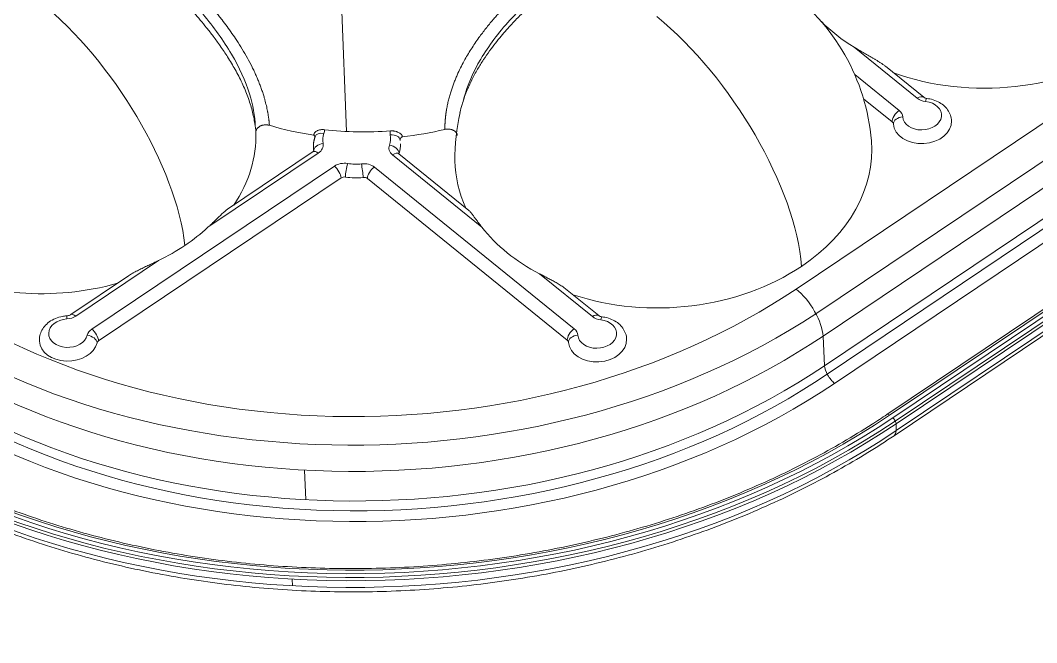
# Model space of a CAD drawing. Header units: millimetres. Extents: x 409 to 2276, y 1039 to 1674.
# Drawn here: x 2018 to 2122.8, y 1302.1 to 1366.3 of the extents above; entities that cross this region are included whole.
import ezdxf

# ---------------------------------------------------------------- set-up
doc = ezdxf.new("R2010")
doc.units = ezdxf.units.MM
doc.layers.add('粗实线层', color=7, linetype='Continuous', lineweight=35)

msp = doc.modelspace()

# ---------------------------------------------------------------- linework, layer by layer
at = {"layer": '粗实线层', "lineweight": 20}
for p, q in [((2051.148, 1368.075), (2051.66, 1354.805)), ((2098.019, 1338.565), (2135.464, 1363.731)), ((2110.512, 1358.23), (2104.013, 1363.492)), ((2100.062, 1336.015), (2137.507, 1361.181)), ((2111.174, 1358.33), (2107.218, 1361.532)), ((2104.056, 1360.683), (2108.64, 1356.972)), ((2100.797, 1333.71), (2138.242, 1358.876)), ((2104.968, 1358.184), (2107.923, 1355.791)), ((2138.39, 1355.826), (2100.945, 1330.66)), ((2101.221, 1329.795), (2138.666, 1354.961)), ((2057.368, 1354.226), (2057.416, 1354.259)), ((2139.432, 1354.005), (2101.987, 1328.839)), ((2048.239, 1352.728), (2039.419, 1346.8)), ((2037.392, 1344.933), (2048.764, 1352.576)), ((2065.628, 1344.942), (2056.419, 1352.399)), ((2064.281, 1346.669), (2057.081, 1352.499)), ((2025.421, 1334.435), (2050.419, 1351.236)), ((2054.546, 1351.141), (2075.146, 1334.461)), ((2144.834, 1350.797), (2107.389, 1325.631)), ((2145.097, 1350.721), (2107.652, 1325.555)), ((2026.115, 1333.222), (2051.113, 1350.023)), ((2053.83, 1349.96), (2074.43, 1333.28)), ((2107.982, 1325.287), (2145.427, 1350.454)), ((2145.692, 1350.116), (2108.247, 1324.949)), ((2108.329, 1324.663), (2145.775, 1349.83)), ((2108.118, 1323.444), (2145.563, 1348.61)), ((2145.773, 1349.129), (2108.327, 1323.962)), ((2032.275, 1341.494), (2023.766, 1335.775)), ((2077.018, 1335.72), (2071.566, 1340.134)), ((2029.201, 1339.933), (2023.241, 1335.927)), ((2077.68, 1335.819), (2074.247, 1338.599)), ((2100.945, 1330.66), (2100.797, 1333.71)), ((2108.327, 1323.962), (2108.329, 1324.663)), ((2047.485, 1316.841), (2047.337, 1319.891)), ((2046.062, 1308.658), (2046.103, 1307.968))]:
    msp.add_line(p, q, dxfattribs=at)
for start, end in [(4.73535, 104.52382), (167.39016, 180.80766)]:
    msp.add_arc((2084.353, 1352.078), 21.5, start, end, dxfattribs=at)
for centre, major_axis, ratio, start_param, end_param in [((2118.054, 1374.728), (11.993, -17.844), 0.4310518, 0.6430744, 2.1906128), ((2020.869, 1353.544), (11.993, -17.844), 0.4310518, 0.6896406, 2.1906128), ((2084.353, 1352.078), (-11.993, 17.844), 0.4310518, 3.784667, 5.3322055), ((2118.005, 1375.745), (-21.423, -1.037), 0.7344809, 0.5895156, 0.824093), ((2118.038, 1375.067), (-21.469, -1.039), 0.7344809, 1.0516399, 2.2590378), ((2111.009, 1356.441), (-1.998, -0.097), 0.7344809, 0.0212951, 4.4967804), ((2110.545, 1357.552), (-0.629, -0.777), 0.524149, 3.1560648, 4.1816728), ((2111.635, 1358.985), (1.498, 0.073), 0.7344809, 3.8298341, 4.4967804), ((2111.399, 1357.217), (-0.111, -0.994), 0.1451873, 3.1419524, 3.9781586), ((2108.672, 1356.294), (0.629, 0.777), 0.524149, 1.0400801, 2.6108765), ((2107.516, 1356.217), (1.498, 0.073), 0.7344809, 0.0212951, 0.6882414), ((2107.549, 1355.539), (0.499, 0.024), 0.7344809, 0.0212951, 0.6882414), ((2109.046, 1355.635), (0.997, 0.077), 0.6784755, 1.5511246, 3.1219209), ((2111.041, 1355.763), (-2.996, -0.145), 0.7344809, 0.0212951, 3.1435755), ((2020.852, 1353.883), (-21.469, -1.039), 0.7344809, 2.6409986, 3.1288626), ((2054.292, 1373.415), (-26.318, -1.274), 0.7344809, 1.1224879, 1.3063332), ((2047.895, 1354.862), (-1.498, -0.073), 0.7344809, 2.841402, 3.1968334), ((2054.259, 1374.093), (-26.265, -1.271), 0.7344809, 1.3488529, 1.609545), ((2057.666, 1354.636), (1.498, 0.073), 0.7344809, 2.8663531, 3.2474699), ((2054.292, 1373.415), (-26.318, -1.274), 0.7344809, 1.6541738, 1.8247913), ((2047.928, 1354.184), (-0.499, -0.024), 0.7344809, 3.1381777, 3.7887652), ((2049.375, 1353.928), (-0.939, 0.343), 0.6482812, 4.9790963, 6.2829559), ((2052.719, 1354.008), (3.496, 0.169), 0.7344809, 2.841402, 3.2474699), ((2052.719, 1354.008), (-3.496, -0.169), 0.7344809, 2.841402, 3.2474699), ((2056.215, 1353.77), (-0.982, -0.191), 0.6748292, 3.0442578, 4.6150541), ((2057.699, 1353.958), (0.499, 0.024), 0.7344809, 2.2590378, 3.2474699), ((2084.337, 1352.417), (-21.469, -1.039), 0.7344809, 2.2590378, 3.1667607), ((2020.852, 1353.883), (-21.469, -1.039), 0.7344809, 6.2580251, 8.1602649), ((2048.797, 1351.898), (-0.558, 0.83), 0.4310518, 5.3322055, 6.2831748), ((2052.751, 1353.33), (4.495, 0.218), 0.7344809, 3.1402362, 3.2474699), ((2049.288, 1352.891), (-0.982, -0.191), 0.6748292, 4.6150541, 6.1576982), ((2047.771, 1353.38), (-1.498, -0.073), 0.7344809, 2.2590378, 3.2474699), ((2057.542, 1353.154), (1.498, 0.073), 0.7344809, 2.841402, 3.8298341), ((2056.128, 1352.733), (-0.939, 0.343), 0.6482812, 3.4083, 4.9790963), ((2056.451, 1351.721), (-0.629, -0.777), 0.524149, 3.1416084, 4.1816728), ((2052.751, 1353.33), (-4.495, -0.218), 0.7344809, 2.841402, 3.1421268), ((2051.411, 1350.432), (1.498, 0.073), 0.7344809, 1.2706057, 2.2590378), ((2084.337, 1352.417), (-21.469, -1.039), 0.7344809, 6.2580074, 6.5733752), ((2050.451, 1350.558), (-0.558, 0.83), 0.4310518, 3.7614091, 5.3322055), ((2051.836, 1350.827), (0.174, 0.985), 0.2006723, 0.8476564, 2.4184527), ((2052.719, 1354.008), (-3.496, -0.169), 0.7344809, 1.2706057, 1.6766735), ((2053.423, 1350.386), (1.498, 0.073), 0.7344809, 0.6882414, 1.6766735), ((2053.244, 1350.795), (-0.126, 0.992), 0.0717172, 3.8846892, 5.4554855), ((2054.579, 1350.463), (0.629, 0.777), 0.524149, 1.0400801, 2.6108765), ((2051.444, 1349.755), (0.499, 0.024), 0.7344809, 1.2706057, 2.2590378), ((2052.751, 1353.33), (-4.495, -0.218), 0.7344809, 1.2706057, 1.6766735), ((2053.456, 1349.708), (0.499, 0.024), 0.7344809, 0.6882414, 1.6766735), ((2020.819, 1354.561), (-21.423, -1.037), 0.7344809, 2.2590378, 2.4190015), ((2084.304, 1353.095), (-21.423, -1.037), 0.7344809, 0.4775398, 0.898943), ((2020.819, 1354.561), (-21.423, -1.037), 0.7344809, 2.099074, 2.2590378), ((2054.335, 1373.935), (-65.923, -3.191), 0.7344809, 0.6882414, 2.2590378), ((2084.337, 1352.417), (-21.469, -1.039), 0.7344809, 1.0863017, 2.2590378), ((2054.335, 1373.935), (-69.918, -3.385), 0.7344809, 0.7034533, 2.2475312), ((2098.15, 1335.853), (-2.231, 3.32), 0.4310518, 3.7614091, 5.3322055), ((2054.467, 1371.223), (-69.918, -3.385), 0.7344809, 0.6882414, 2.2590378), ((2023.799, 1335.097), (0.558, -0.83), 0.4310518, 2.1906128, 3.1308326), ((2077.051, 1335.042), (-0.629, -0.777), 0.524149, 3.1560648, 4.1816728), ((2022.972, 1334.016), (-1.998, -0.097), 0.7344809, 4.7336841, 9.2091694), ((2022.891, 1334.803), (0.064, -0.998), 0.0144504, 2.3165782, 3.141306), ((2022.773, 1336.579), (1.498, 0.073), 0.7344809, 4.7336841, 5.4006304), ((2077.515, 1333.93), (-1.998, -0.097), 0.7344809, 0.0212951, 4.4967804), ((2078.142, 1336.475), (1.498, 0.073), 0.7344809, 3.8298341, 4.4967804), ((2077.906, 1334.706), (-0.111, -0.994), 0.1451873, 3.1419523, 3.9781586), ((2026.413, 1333.632), (1.498, 0.073), 0.7344809, 2.2590378, 2.9259841), ((2024.971, 1333.118), (-0.971, 0.239), 0.6629167, 3.33675, 4.9075463), ((2025.453, 1333.758), (-0.558, 0.83), 0.4310518, 3.7614091, 5.3322055), ((2075.179, 1333.784), (0.629, 0.777), 0.524149, 1.0400801, 2.6108765), ((2075.552, 1333.125), (0.997, 0.077), 0.6784755, 1.5511246, 3.1219209), ((2074.023, 1333.706), (1.498, 0.073), 0.7344809, 0.0212951, 0.6882414), ((2054.614, 1368.173), (69.918, 3.385), 0.7344809, 3.8298341, 5.4006304), ((2023.005, 1333.338), (-2.996, -0.145), 0.7344809, 0.0009745, 2.9259841), ((2026.446, 1332.954), (0.499, 0.024), 0.7344809, 2.2590378, 2.9259841), ((2074.056, 1333.029), (0.499, 0.024), 0.7344809, 0.0212951, 0.6882414), ((2077.548, 1333.252), (-2.996, -0.145), 0.7344809, 0.0212951, 3.1435755), ((2054.663, 1367.156), (-69.918, -3.385), 0.7344809, 0.6825068, 2.263365), ((2054.663, 1367.156), (71.416, 3.457), 0.7344809, 3.8298341, 5.4006304), ((2101.938, 1329.856), (0.837, -1.245), 0.4310518, 3.7614091, 5.3322055), ((2054.598, 1368.512), (81.088, 3.925), 0.7344809, 3.831653, 5.3992641), ((2054.598, 1368.512), (-80.562, -3.9), 0.7344809, 0.6882414, 2.2590378), ((2054.598, 1368.512), (80.064, 3.876), 0.7344809, 3.8298341, 5.4006304), ((2054.615, 1368.155), (-81.061, -3.924), 0.7344809, 0.6882414, 2.2590378), ((2054.65, 1367.424), (81.004, 3.921), 0.7344809, 3.8298341, 5.4006304), ((2107.668, 1325.216), (0.279, -0.415), 0.4310518, 2.1906128, 3.1417724), ((2107.998, 1324.949), (-0.279, 0.415), 0.4310518, 3.7090493, 5.3322055), ((2107.002, 1325.104), (1.116, -1.66), 0.4310518, 6.2828413, 6.8506419)]:
    msp.add_ellipse(centre, major_axis=major_axis, ratio=ratio, start_param=start_param, end_param=end_param, dxfattribs=at)
for points, knots in [([(2034.659, 1371.077), (2034.67, 1371.066), (2034.69, 1371.045), (2034.722, 1371.014), (2034.753, 1370.982), (2034.785, 1370.95), (2034.816, 1370.918), (2034.847, 1370.886), (2034.879, 1370.854), (2034.911, 1370.822), (2034.942, 1370.789), (2034.974, 1370.757), (2035.005, 1370.725), (2035.037, 1370.692), (2035.069, 1370.659), (2035.101, 1370.627), (2035.132, 1370.594), (2035.164, 1370.561), (2035.196, 1370.528), (2035.228, 1370.495), (2035.26, 1370.461), (2035.292, 1370.428), (2035.324, 1370.395), (2035.356, 1370.361), (2035.388, 1370.327), (2035.42, 1370.294), (2035.453, 1370.26), (2035.485, 1370.226), (2035.517, 1370.192), (2035.549, 1370.158), (2035.582, 1370.124), (2035.614, 1370.09), (2035.646, 1370.055), (2035.679, 1370.021), (2035.711, 1369.986), (2035.743, 1369.952), (2035.776, 1369.917), (2035.808, 1369.882), (2035.841, 1369.847), (2035.874, 1369.812), (2035.906, 1369.777), (2035.939, 1369.742), (2035.971, 1369.706), (2036.004, 1369.671), (2036.037, 1369.636), (2036.07, 1369.6), (2036.102, 1369.564), (2036.135, 1369.529), (2036.168, 1369.493), (2036.201, 1369.457), (2036.234, 1369.421), (2036.267, 1369.385), (2036.3, 1369.348), (2036.333, 1369.312), (2036.449, 1369.183), (2036.65, 1368.959), (2036.935, 1368.638), (2037.22, 1368.31), (2037.523, 1367.955), (2037.843, 1367.573), (2038.179, 1367.162), (2038.512, 1366.744), (2038.91, 1366.233), (2039.367, 1365.624), (2039.872, 1364.917), (2040.398, 1364.139), (2040.935, 1363.292), (2041.467, 1362.374), (2041.867, 1361.614), (2042.158, 1361.013), (2042.358, 1360.575), (2042.546, 1360.136), (2042.722, 1359.695), (2042.886, 1359.254), (2043.037, 1358.811), (2043.16, 1358.416), (2043.259, 1358.07), (2043.337, 1357.774), (2043.409, 1357.478), (2043.475, 1357.183), (2043.521, 1356.952), (2043.552, 1356.785), (2043.571, 1356.68), (2043.588, 1356.576), (2043.605, 1356.472), (2043.621, 1356.368), (2043.637, 1356.264), (2043.651, 1356.161), (2043.665, 1356.058), (2043.677, 1355.955), (2043.689, 1355.852), (2043.7, 1355.749), (2043.71, 1355.647), (2043.72, 1355.545), (2043.725, 1355.477), (2043.728, 1355.443)], [0, 0, 0, 0, 0.0023409, 0.0046819, 0.007023, 0.0093644, 0.0117061, 0.0140482, 0.0163906, 0.0187335, 0.0210769, 0.0234208, 0.0257653, 0.0281105, 0.0304564, 0.032803, 0.0351505, 0.0374988, 0.039848, 0.0421982, 0.0445494, 0.0469017, 0.0492551, 0.0516097, 0.0539655, 0.0563226, 0.058681, 0.0610408, 0.063402, 0.0657647, 0.0681289, 0.0704947, 0.0728622, 0.0752313, 0.0776022, 0.0799748, 0.0823493, 0.0847257, 0.087104, 0.0894843, 0.0918667, 0.0942511, 0.0966377, 0.0990264, 0.1014174, 0.1038106, 0.1062062, 0.1086042, 0.1110046, 0.1134075, 0.1158129, 0.1182209, 0.1206315, 0.1230448, 0.1254607, 0.1462804, 0.1672318, 0.1883446, 0.2096477, 0.2352728, 0.2611122, 0.2872108, 0.3136123, 0.3566629, 0.4003087, 0.4447098, 0.5004444, 0.5570622, 0.6148228, 0.6420559, 0.6694177, 0.6969327, 0.7246249, 0.7525182, 0.7806358, 0.8090005, 0.8280228, 0.8470688, 0.8661455, 0.8852599, 0.9044192, 0.9112611, 0.9180996, 0.9249349, 0.9317673, 0.9385972, 0.9454248, 0.9522505, 0.9590744, 0.965897, 0.9727185, 0.9795393, 0.9863596, 0.9931797, 1, 1, 1, 1]), ([(2033.33, 1369.851), (2033.437, 1369.744), (2033.672, 1369.508), (2034.048, 1369.121), (2034.472, 1368.678), (2034.939, 1368.178), (2035.452, 1367.616), (2036.01, 1366.985), (2036.616, 1366.277), (2037.268, 1365.482), (2037.963, 1364.589), (2038.699, 1363.581), (2039.465, 1362.438), (2040.228, 1361.162), (2040.934, 1359.786), (2041.525, 1358.368), (2041.965, 1356.97), (2042.219, 1355.755), (2042.306, 1355.018), (2042.329, 1354.722)], [0, 0, 0, 0, 0.0246617, 0.053305, 0.0848514, 0.1195178, 0.1575548, 0.1994416, 0.2456825, 0.296867, 0.3538178, 0.4175329, 0.4899299, 0.5720563, 0.6619523, 0.755001, 0.8482549, 0.938308, 1, 1, 1, 1]), ([(2042.263, 1355.346), (2042.228, 1356.413), (2042.031, 1357.531), (2041.251, 1360.034), (2040.633, 1361.384), (2038.991, 1364.172), (2037.976, 1365.582), (2035.909, 1368.087), (2034.887, 1369.193), (2033.941, 1370.118)], [0, 0, 0, 0, 0.2311673, 0.2311673, 0.4989924, 0.4989924, 0.7668175, 0.7668175, 1, 1, 1, 1]), ([(2061.81, 1355.026), (2061.81, 1355.043), (2061.811, 1355.077), (2061.811, 1355.129), (2061.811, 1355.181), (2061.812, 1355.233), (2061.813, 1355.285), (2061.814, 1355.336), (2061.816, 1355.388), (2061.818, 1355.44), (2061.82, 1355.492), (2061.822, 1355.544), (2061.824, 1355.596), (2061.827, 1355.648), (2061.83, 1355.7), (2061.833, 1355.752), (2061.836, 1355.804), (2061.839, 1355.856), (2061.843, 1355.908), (2061.847, 1355.96), (2061.851, 1356.012), (2061.856, 1356.064), (2061.86, 1356.117), (2061.865, 1356.169), (2061.871, 1356.221), (2061.876, 1356.273), (2061.881, 1356.326), (2061.887, 1356.378), (2061.893, 1356.43), (2061.899, 1356.482), (2061.906, 1356.535), (2061.913, 1356.587), (2061.92, 1356.64), (2061.927, 1356.692), (2061.934, 1356.744), (2061.942, 1356.797), (2061.95, 1356.849), (2061.958, 1356.902), (2061.966, 1356.954), (2061.974, 1357.007), (2061.983, 1357.06), (2062.015, 1357.25), (2062.078, 1357.578), (2062.184, 1358.044), (2062.307, 1358.51), (2062.441, 1358.959), (2062.585, 1359.391), (2062.736, 1359.804), (2062.899, 1360.215), (2063.119, 1360.733), (2063.411, 1361.355), (2063.877, 1362.246), (2064.497, 1363.291), (2065.257, 1364.408), (2066.022, 1365.421), (2066.627, 1366.158), (2067.096, 1366.7), (2067.414, 1367.057), (2067.736, 1367.408), (2068.041, 1367.732), (2068.328, 1368.03), (2068.596, 1368.302), (2068.864, 1368.569), (2069.068, 1368.767), (2069.205, 1368.9), (2069.276, 1368.967), (2069.347, 1369.035), (2069.417, 1369.102), (2069.488, 1369.169), (2069.559, 1369.235), (2069.63, 1369.301), (2069.7, 1369.367), (2069.771, 1369.432), (2069.841, 1369.497), (2069.912, 1369.561), (2069.982, 1369.625), (2070.053, 1369.689), (2070.123, 1369.752), (2070.193, 1369.815), (2070.264, 1369.877), (2070.334, 1369.94), (2070.404, 1370.001), (2070.474, 1370.063), (2070.544, 1370.124), (2070.614, 1370.185), (2070.661, 1370.225), (2070.684, 1370.245)], [0, 0, 0, 0, 0.0034735, 0.0069453, 0.0104153, 0.0138836, 0.0173503, 0.0208153, 0.0242787, 0.0277406, 0.031201, 0.0346599, 0.0381174, 0.0415735, 0.0450282, 0.0484816, 0.0519338, 0.0553847, 0.0588344, 0.062283, 0.0657304, 0.0691768, 0.0726221, 0.0760665, 0.0795099, 0.0829523, 0.0863939, 0.0898347, 0.0932746, 0.0967138, 0.1001523, 0.1035901, 0.1070272, 0.1104638, 0.1138998, 0.1173352, 0.1207702, 0.1242047, 0.1276389, 0.1310726, 0.1345061, 0.1379392, 0.1683122, 0.1985253, 0.2286067, 0.2585845, 0.2851746, 0.3115998, 0.3378808, 0.3640385, 0.4105643, 0.4565364, 0.533904, 0.6093927, 0.6695319, 0.7283502, 0.7520544, 0.775518, 0.7987757, 0.821863, 0.8405397, 0.8590801, 0.877505, 0.8958357, 0.900642, 0.9054387, 0.9102263, 0.9150052, 0.9197757, 0.9245384, 0.9292935, 0.9340415, 0.9387828, 0.9435179, 0.948247, 0.9529708, 0.9576894, 0.9624035, 0.9671133, 0.9718194, 0.9765221, 0.9812219, 0.9859191, 0.9906143, 0.9953078, 1, 1, 1, 1]), ([(2063.37, 1356.762), (2063.43, 1357.032), (2063.614, 1357.747), (2064.004, 1358.87), (2064.553, 1360.09), (2065.15, 1361.192), (2065.768, 1362.187), (2066.39, 1363.085), (2067.002, 1363.894), (2067.592, 1364.622), (2068.156, 1365.276), (2068.689, 1365.865), (2069.19, 1366.393), (2069.656, 1366.867), (2070.087, 1367.292), (2070.483, 1367.67), (2070.845, 1368.007), (2071.175, 1368.307), (2071.476, 1368.575), (2071.722, 1368.789), (2071.867, 1368.914), (2071.921, 1368.96)], [0, 0, 0, 0, 0.0656507, 0.1729016, 0.2693874, 0.3564109, 0.4349569, 0.5059813, 0.5702252, 0.6284432, 0.6812883, 0.7293012, 0.773052, 0.8129503, 0.849245, 0.8822059, 0.9121188, 0.9392756, 0.9639642, 0.9864828, 1, 1, 1, 1]), ([(2071.521, 1369.155), (2070.511, 1368.318), (2069.464, 1367.322), (2067.931, 1365.638), (2067.374, 1364.968), (2066.371, 1363.632), (2065.919, 1362.961), (2064.708, 1360.92), (2064.13, 1359.579), (2063.762, 1358.185), (2063.745, 1358.119), (2063.728, 1358.053)], [0, 0, 0, 0, 0.2842898, 0.2842898, 0.4588676, 0.4588676, 0.6334454, 0.6334454, 0.9826011, 0.9826011, 1, 1, 1, 1]), ([(2104.013, 1363.492), (2104.162, 1363.401), (2104.313, 1363.311), (2104.618, 1363.131), (2104.772, 1363.041), (2105.083, 1362.862), (2105.24, 1362.772), (2105.478, 1362.635), (2105.558, 1362.589), (2105.718, 1362.497), (2105.798, 1362.451), (2105.959, 1362.357), (2106.04, 1362.309), (2106.201, 1362.214), (2106.282, 1362.165), (2106.443, 1362.066), (2106.524, 1362.016), (2106.686, 1361.912), (2106.767, 1361.859), (2106.888, 1361.777), (2106.928, 1361.749), (2107.008, 1361.692), (2107.048, 1361.663), (2107.128, 1361.604), (2107.167, 1361.574), (2107.21, 1361.539), (2107.214, 1361.536), (2107.218, 1361.532)], [0, 0, 0, 0, 0.1475443, 0.1475443, 0.2950886, 0.2950886, 0.4426329, 0.4426329, 0.516405, 0.516405, 0.5901772, 0.5901772, 0.6639493, 0.6639493, 0.7377215, 0.7377215, 0.8114936, 0.8114936, 0.8852658, 0.8852658, 0.9221519, 0.9221519, 0.9590379, 0.9590379, 0.995924, 0.995924, 1, 1, 1, 1]), ([(2111.51, 1358.211), (2111.465, 1358.216), (2111.367, 1358.233), (2111.24, 1358.283), (2111.19, 1358.314), (2111.174, 1358.33)], [0, 0, 0, 0, 0.2692304, 0.6282985, 1, 1, 1, 1]), ([(2114.022, 1355.913), (2114.026, 1355.956), (2114.038, 1356.206), (2113.886, 1356.651), (2113.568, 1357.19), (2113.095, 1357.636), (2112.505, 1357.976), (2111.952, 1358.147), (2111.612, 1358.199), (2111.51, 1358.211)], [0, 0, 0, 0, 0.0357242, 0.2102295, 0.381964, 0.5561479, 0.7361947, 0.9221447, 1, 1, 1, 1]), ([(2043.728, 1355.443), (2043.689, 1355.455), (2043.611, 1355.474), (2043.53, 1355.486), (2043.468, 1355.492), (2043.447, 1355.494), (2043.405, 1355.496), (2043.384, 1355.496), (2043.321, 1355.497), (2043.238, 1355.493), (2043.156, 1355.482), (2043.095, 1355.471), (2043.074, 1355.467), (2043.034, 1355.457), (2043.014, 1355.452), (2042.955, 1355.435), (2042.878, 1355.41), (2042.806, 1355.377), (2042.754, 1355.35), (2042.737, 1355.341), (2042.703, 1355.321), (2042.687, 1355.311), (2042.64, 1355.28), (2042.611, 1355.258), (2042.569, 1355.223), (2042.556, 1355.211), (2042.53, 1355.186), (2042.517, 1355.173), (2042.482, 1355.134), (2042.439, 1355.08), (2042.405, 1355.024), (2042.383, 1354.98), (2042.377, 1354.965), (2042.365, 1354.935), (2042.359, 1354.92), (2042.345, 1354.875), (2042.332, 1354.814), (2042.328, 1354.753), (2042.329, 1354.722)], [0, 0, 0, 0, 0.0625, 0.125, 0.125, 0.15625, 0.15625, 0.1875, 0.1875, 0.25, 0.3125, 0.3125, 0.34375, 0.34375, 0.375, 0.375, 0.4375, 0.5, 0.5, 0.53125, 0.53125, 0.5625, 0.5625, 0.625, 0.625, 0.65625, 0.65625, 0.6875, 0.6875, 0.75, 0.8125, 0.8125, 0.84375, 0.84375, 0.875, 0.875, 0.9375, 1, 1, 1, 1]), ([(2048.316, 1354.424), (2048.313, 1354.45), (2048.313, 1354.474), (2048.318, 1354.522), (2048.323, 1354.545), (2048.335, 1354.579), (2048.34, 1354.59), (2048.35, 1354.612), (2048.356, 1354.623), (2048.375, 1354.654), (2048.389, 1354.674), (2048.42, 1354.712), (2048.438, 1354.73), (2048.475, 1354.765), (2048.495, 1354.782), (2048.558, 1354.83), (2048.604, 1354.858), (2048.678, 1354.895), (2048.704, 1354.907), (2048.758, 1354.928), (2048.786, 1354.938), (2048.871, 1354.965), (2048.931, 1354.979), (2049.024, 1354.993), (2049.055, 1354.997), (2049.12, 1355.003), (2049.153, 1355.004), (2049.253, 1355.006), (2049.32, 1355.003), (2049.388, 1354.995)], [0, 0, 0, 0, 0.0625, 0.0625, 0.125, 0.125, 0.15625, 0.15625, 0.1875, 0.1875, 0.25, 0.25, 0.3125, 0.3125, 0.375, 0.375, 0.5, 0.5, 0.5625, 0.5625, 0.625, 0.625, 0.75, 0.75, 0.8125, 0.8125, 0.875, 0.875, 1, 1, 1, 1]), ([(2056.21, 1354.865), (2056.276, 1354.87), (2056.342, 1354.871), (2056.44, 1354.867), (2056.472, 1354.865), (2056.52, 1354.86), (2056.536, 1354.858), (2056.568, 1354.853), (2056.584, 1354.851), (2056.663, 1354.838), (2056.724, 1354.824), (2056.812, 1354.797), (2056.841, 1354.788), (2056.883, 1354.773), (2056.897, 1354.767), (2056.925, 1354.756), (2056.939, 1354.75), (2057.007, 1354.721), (2057.058, 1354.695), (2057.154, 1354.637), (2057.199, 1354.606), (2057.251, 1354.564), (2057.261, 1354.555), (2057.281, 1354.537), (2057.29, 1354.528), (2057.318, 1354.501), (2057.336, 1354.482), (2057.359, 1354.453), (2057.367, 1354.443), (2057.381, 1354.422), (2057.387, 1354.412), (2057.405, 1354.38), (2057.414, 1354.357), (2057.42, 1354.334)], [0, 0, 0, 0, 0.125, 0.125, 0.1875, 0.1875, 0.21875, 0.21875, 0.25, 0.25, 0.375, 0.375, 0.4375, 0.4375, 0.46875, 0.46875, 0.5, 0.5, 0.625, 0.625, 0.75, 0.75, 0.78125, 0.78125, 0.8125, 0.8125, 0.875, 0.875, 0.90625, 0.90625, 0.9375, 0.9375, 1, 1, 1, 1]), ([(2063.092, 1354.39), (2063.091, 1354.402), (2063.09, 1354.414), (2063.086, 1354.441), (2063.083, 1354.456), (2063.076, 1354.487), (2063.072, 1354.502), (2063.058, 1354.546), (2063.034, 1354.605), (2063, 1354.66), (2062.971, 1354.7), (2062.961, 1354.713), (2062.939, 1354.74), (2062.928, 1354.752), (2062.893, 1354.789), (2062.841, 1354.836), (2062.782, 1354.878), (2062.734, 1354.907), (2062.718, 1354.917), (2062.684, 1354.935), (2062.667, 1354.943), (2062.615, 1354.968), (2062.58, 1354.982), (2062.524, 1355.001), (2062.505, 1355.007), (2062.466, 1355.019), (2062.446, 1355.024), (2062.387, 1355.038), (2062.307, 1355.053), (2062.224, 1355.06), (2062.162, 1355.063), (2062.141, 1355.063), (2062.099, 1355.063), (2062.078, 1355.062), (2062.015, 1355.059), (2061.932, 1355.051), (2061.851, 1355.035), (2061.81, 1355.026)], [0, 0, 0, 0, 0.0275413, 0.0275413, 0.0622719, 0.0622719, 0.0970026, 0.0970026, 0.1664639, 0.2359253, 0.2359253, 0.2706559, 0.2706559, 0.3053866, 0.3053866, 0.374848, 0.4443093, 0.4443093, 0.47904, 0.47904, 0.5137706, 0.5137706, 0.583232, 0.583232, 0.6179626, 0.6179626, 0.6526933, 0.6526933, 0.7221546, 0.791616, 0.791616, 0.8263467, 0.8263467, 0.8610773, 0.8610773, 0.9305387, 1, 1, 1, 1]), ([(2048.315, 1352.797), (2048.315, 1352.797), (2048.314, 1352.796), (2048.3, 1352.773), (2048.256, 1352.741), (2048.239, 1352.728)], [0, 0, 0, 0, 0.1148196, 0.7050224, 1, 1, 1, 1]), ([(2057.081, 1352.499), (2057.07, 1352.51), (2057.058, 1352.52), (2057.056, 1352.522), (2057.056, 1352.521)], [0, 0, 0, 0, 0.7005925, 1, 1, 1, 1]), ([(2037.392, 1344.933), (2037.509, 1345.041), (2037.625, 1345.149), (2037.852, 1345.364), (2037.964, 1345.471), (2038.185, 1345.683), (2038.293, 1345.788), (2038.453, 1345.942), (2038.506, 1345.994), (2038.611, 1346.095), (2038.663, 1346.144), (2038.767, 1346.243), (2038.818, 1346.291), (2038.919, 1346.385), (2038.969, 1346.431), (2039.068, 1346.52), (2039.117, 1346.563), (2039.19, 1346.625), (2039.214, 1346.645), (2039.262, 1346.684), (2039.285, 1346.703), (2039.346, 1346.749), (2039.383, 1346.776), (2039.419, 1346.8)], [0, 0, 0, 0, 0.1563233, 0.1563233, 0.3126465, 0.3126465, 0.4689698, 0.4689698, 0.5471314, 0.5471314, 0.625293, 0.625293, 0.7034547, 0.7034547, 0.7816163, 0.7816163, 0.8597779, 0.8597779, 0.8988587, 0.8988587, 0.9379395, 0.9379395, 1, 1, 1, 1]), ([(2064.275, 1346.673), (2064.28, 1346.67), (2064.284, 1346.666), (2064.316, 1346.638), (2064.343, 1346.61), (2064.4, 1346.549), (2064.43, 1346.515), (2064.49, 1346.444), (2064.521, 1346.406), (2064.568, 1346.346), (2064.584, 1346.326), (2064.616, 1346.285), (2064.632, 1346.264), (2064.681, 1346.201), (2064.713, 1346.157), (2064.813, 1346.024), (2064.882, 1345.932), (2065.022, 1345.743), (2065.094, 1345.647), (2065.241, 1345.45), (2065.316, 1345.35), (2065.469, 1345.147), (2065.548, 1345.045), (2065.628, 1344.942)], [0, 0, 0, 0, 0.0133573, 0.0133573, 0.0892529, 0.0892529, 0.1651485, 0.1651485, 0.2410441, 0.2410441, 0.2789919, 0.2789919, 0.3169397, 0.3169397, 0.3928353, 0.3928353, 0.5446265, 0.5446265, 0.6964176, 0.6964176, 0.8482088, 0.8482088, 1, 1, 1, 1]), ([(2029.201, 1339.933), (2029.263, 1339.975), (2029.327, 1340.015), (2029.47, 1340.103), (2029.55, 1340.149), (2029.671, 1340.218), (2029.711, 1340.24), (2029.792, 1340.285), (2029.833, 1340.307), (2029.955, 1340.372), (2030.036, 1340.414), (2030.199, 1340.497), (2030.28, 1340.538), (2030.523, 1340.658), (2030.685, 1340.736), (2031.007, 1340.89), (2031.167, 1340.966), (2031.487, 1341.117), (2031.646, 1341.192), (2031.962, 1341.343), (2032.119, 1341.418), (2032.275, 1341.494)], [0, 0, 0, 0, 0.0634694, 0.0634694, 0.1415136, 0.1415136, 0.1805357, 0.1805357, 0.2195578, 0.2195578, 0.297602, 0.297602, 0.3756463, 0.3756463, 0.5317347, 0.5317347, 0.6878231, 0.6878231, 0.8439116, 0.8439116, 1, 1, 1, 1]), ([(2071.566, 1340.134), (2071.698, 1340.066), (2071.83, 1339.997), (2072.097, 1339.859), (2072.231, 1339.79), (2072.501, 1339.649), (2072.637, 1339.578), (2072.911, 1339.432), (2073.049, 1339.357), (2073.256, 1339.241), (2073.325, 1339.202), (2073.464, 1339.122), (2073.533, 1339.081), (2073.671, 1338.998), (2073.74, 1338.955), (2073.876, 1338.867), (2073.944, 1338.822), (2074.078, 1338.729), (2074.144, 1338.681), (2074.221, 1338.62), (2074.234, 1338.61), (2074.247, 1338.599)], [0, 0, 0, 0, 0.1515037, 0.1515037, 0.3030073, 0.3030073, 0.454511, 0.454511, 0.6060146, 0.6060146, 0.6817664, 0.6817664, 0.7575183, 0.7575183, 0.8332701, 0.8332701, 0.9090219, 0.9090219, 0.9847737, 0.9847737, 1, 1, 1, 1]), ([(2023.241, 1335.927), (2023.218, 1335.911), (2023.155, 1335.876), (2023.01, 1335.823), (2022.892, 1335.806), (2022.827, 1335.801)], [0, 0, 0, 0, 0.2778604, 0.63347, 1, 1, 1, 1]), ([(2022.827, 1335.801), (2022.681, 1335.791), (2022.285, 1335.742), (2021.652, 1335.556), (2021.018, 1335.201), (2020.52, 1334.737), (2020.184, 1334.205), (2020.011, 1333.673), (2020.013, 1333.333), (2020.03, 1333.189)], [0, 0, 0, 0, 0.0967611, 0.2669703, 0.4398376, 0.5961679, 0.7476079, 0.8950937, 1, 1, 1, 1]), ([(2078.017, 1335.7), (2077.971, 1335.706), (2077.874, 1335.723), (2077.747, 1335.773), (2077.697, 1335.803), (2077.68, 1335.819)], [0, 0, 0, 0, 0.2692304, 0.6282985, 1, 1, 1, 1]), ([(2080.528, 1333.403), (2080.532, 1333.446), (2080.545, 1333.695), (2080.393, 1334.141), (2080.075, 1334.679), (2079.602, 1335.126), (2079.012, 1335.466), (2078.459, 1335.636), (2078.119, 1335.689), (2078.017, 1335.7)], [0, 0, 0, 0, 0.0356821, 0.2101951, 0.381937, 0.5561286, 0.7361832, 0.9221413, 1, 1, 1, 1]), ([(2107.389, 1325.631), (2106.883, 1325.29), (2105.396, 1324.316), (2102.857, 1322.768), (2099.727, 1321.035), (2096.49, 1319.414), (2093.154, 1317.907), (2089.728, 1316.518), (2086.219, 1315.251), (2082.636, 1314.109), (2078.986, 1313.094), (2075.279, 1312.209), (2071.523, 1311.455), (2067.727, 1310.835), (2063.9, 1310.351), (2060.052, 1310.002), (2056.191, 1309.791), (2052.325, 1309.717), (2048.466, 1309.781), (2044.621, 1309.983), (2040.799, 1310.321), (2037.01, 1310.796), (2033.263, 1311.407), (2029.566, 1312.15), (2025.928, 1313.026), (2022.358, 1314.032), (2018.864, 1315.165), (2015.454, 1316.422), (2012.137, 1317.802), (2008.92, 1319.3), (2005.81, 1320.912), (2002.816, 1322.636), (1999.943, 1324.467), (1997.301, 1326.329), (1995.655, 1327.603), (1994.898, 1328.216)], [0, 0, 0, 0, 0.0162049, 0.0470551, 0.0779073, 0.1087592, 0.1396108, 0.1704623, 0.2013139, 0.2321657, 0.2630178, 0.2938701, 0.3247226, 0.3555753, 0.3864282, 0.4172812, 0.4481342, 0.4789871, 0.5098398, 0.5406923, 0.5715443, 0.602396, 0.6332471, 0.6640977, 0.6949477, 0.7257972, 0.7566462, 0.7874948, 0.8183431, 0.8491912, 0.8800394, 0.910888, 0.9417374, 0.972588, 1, 1, 1, 1]), ([(1994.149, 1326.127), (1994.61, 1325.754), (1995.956, 1324.692), (1998.272, 1323), (2001.147, 1321.099), (2004.145, 1319.306), (2007.261, 1317.625), (2010.487, 1316.061), (2013.815, 1314.616), (2017.238, 1313.294), (2020.747, 1312.098), (2024.334, 1311.031), (2027.991, 1310.095), (2031.71, 1309.291), (2035.482, 1308.623), (2039.297, 1308.091), (2043.148, 1307.697), (2047.025, 1307.441), (2050.92, 1307.323), (2054.824, 1307.345), (2058.727, 1307.507), (2062.621, 1307.807), (2066.496, 1308.245), (2070.344, 1308.82), (2074.156, 1309.531), (2077.923, 1310.376), (2081.637, 1311.353), (2085.289, 1312.461), (2088.869, 1313.697), (2092.371, 1315.057), (2095.787, 1316.539), (2099.107, 1318.14), (2102.324, 1319.856), (2105.332, 1321.625), (2107.232, 1322.848), (2108.118, 1323.444)], [0, 0, 0, 0, 0.0163535, 0.0471494, 0.0779532, 0.1087669, 0.139588, 0.1704146, 0.201245, 0.2320778, 0.2629118, 0.2937461, 0.3245801, 0.3554134, 0.3862459, 0.4170774, 0.4479081, 0.4787381, 0.5095677, 0.5403971, 0.5712265, 0.6020564, 0.632887, 0.6637186, 0.6945515, 0.725386, 0.7562224, 0.7870608, 0.8179013, 0.848744, 0.8795887, 0.910435, 0.9412826, 0.9721305, 1, 1, 1, 1])]:
    msp.add_open_spline(points, degree=3, knots=knots, dxfattribs=at)
for points, degree in [([(2048.436, 1354.271), (2048.229, 1353.712), (2048.263, 1353.12)], 2), ([(2057.42, 1354.334), (2057.415, 1354.324), (2057.404, 1354.302), (2057.387, 1354.266), (2057.374, 1354.24), (2057.368, 1354.226)], 3), ([(2057.416, 1354.259), (2057.417, 1354.284), (2057.419, 1354.309), (2057.42, 1354.334)], 3)]:
    msp.add_open_spline(points, degree=degree, dxfattribs=at)

doc.saveas('drawing.dxf')
